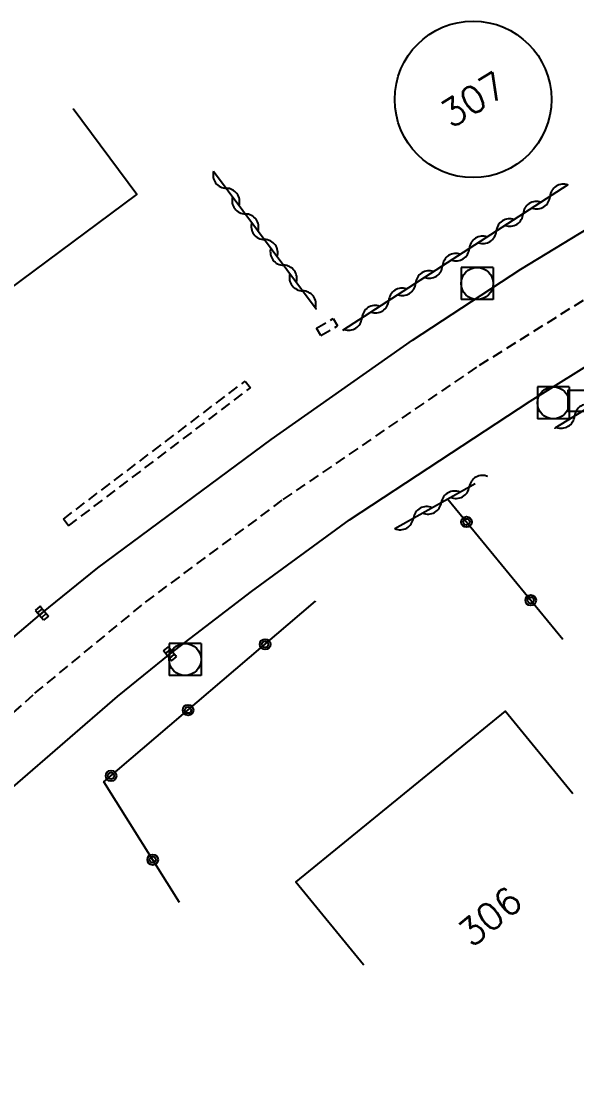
# Model space of a CAD drawing. Header units: millimetres. Extents: x 133016 to 134000, y 142000 to 143000.
# Drawn here: x 133377.51 to 133403.56, y 142299.89 to 142349.52 of the extents above; entities that cross this region are included whole.
import ezdxf
from ezdxf.enums import TextEntityAlignment as Align

# ---------------------------------------------------------------- set-up
doc = ezdxf.new("R2010")
doc.units = ezdxf.units.MM
doc.linetypes.add('DASHED', pattern=[0.75, 0.5, -0.25])
doc.layers.get('0').update_dxf_attribs({"linetype": 'CONTINUOUS'})
for name, color, linetype in [('W0001', 6, 'DASHED'), ('W0008', 7, 'CONTINUOUS'), ('W0100', 7, 'CONTINUOUS'), ('W0112', 1, 'DASHED'), ('W0310', 3, 'CONTINUOUS'), ('W0322', 7, 'CONTINUOUS'), ('W0400', 7, 'CONTINUOUS'), ('W0420', 7, 'CONTINUOUS'), ('W0991', 7, 'CONTINUOUS'), ('W1102', 7, 'CONTINUOUS'), ('W1471', 7, 'CONTINUOUS')]:
    doc.layers.add(name, color=color, linetype=linetype)
doc.styles.get("Standard").update_dxf_attribs({"font": 'romans.shx', "width": 0.85})

# ---------------------------------------------------------------- blocks, each defined once
blk = doc.blocks.new('t310o')
at = {"color": 0, "linetype": 'Continuous'}
for centre, start, end in [((-0.5, 0.375), 216.8699, 323.1304), ((0.5, -0.375), 36.8699, 143.1303)]:
    blk.add_arc(centre, 0.625, start, end, dxfattribs=at)
blk = doc.blocks.new('t322o')
at = {"color": 0, "linetype": 'Continuous'}
for radius in [0.25, 0.15]:
    blk.add_circle((0, 0), radius, dxfattribs=at)
blk = doc.blocks.new('T400')
for p, q in [((-0.15, 0.3), (0.15, 0.3)), ((-0.15, -0.25), (-0.15, 0.3)), ((-0.15, 0.15), (0.15, 0.15)), ((-0.15, 0), (0.15, 0)), ((0.15, 0.3), (0.15, -0.25)), ((-0.15, -0.15), (0.15, -0.15)), ((-0.15, -0.25), (-0.15, -0.3)), ((-0.15, -0.3), (0.15, -0.3)), ((0.15, -0.3), (0.15, -0.25))]:
    blk.add_line(p, q)
blk = doc.blocks.new('T420')
for p, q in [((0.75, 0.75), (-0.75, 0.75)), ((-0.75, 0.75), (-0.75, -0.75)), ((0.75, 0.75), (0.75, -0.75)), ((0.75, -0.75), (-0.75, -0.75))]:
    blk.add_line(p, q)
blk.add_ellipse((0, 0), major_axis=(-0.53, 0.53), ratio=1, start_param=3.926991, end_param=10.210176)
blk = doc.blocks.new('T1471')
at = {"color": 0, "linetype": 'Continuous', "flags": 128}
blk.add_lwpolyline([(-0.75, -0.5), (-0.75, 0.5), (0.75, 0.5), (0.75, -0.5), (-0.75, -0.5)], dxfattribs=at)

msp = doc.modelspace()

# ---------------------------------------------------------------- linework, layer by layer
at = {"layer": 'W0001'}
msp.add_lwpolyline([(133298.314, 142262.823), (133304.768, 142264.947), (133311, 142266.764), (133318.644, 142270.241), (133326.256, 142274.118), (133331.708, 142277.386), (133339.108, 142282.346), (133345.882, 142287.617), (133355.344, 142296.191), (133364.168, 142304.662), (133372.162, 142312.525), (133378.148, 142317.978), (133383.336, 142322.254), (133389.795, 142327.07), (133398.998, 142333.37), (133408.988, 142339.64)], dxfattribs=at)
at = {"layer": 'W0008'}
for points in [[(133306.849, 142260.526), (133311.334, 142262.999), (133315.102, 142264.856), (133320.38, 142267.606), (133326.825, 142271.365), (133330.096, 142273.371), (133333.249, 142275.443), (133340.756, 142280.608), (133345.268, 142284.044), (133351.449, 142289.278), (133355.975, 142293.176), (133360.21, 142297.067), (133367.665, 142304.419), (133369.036, 142305.765), (133369.628, 142306.375), (133371.555, 142308.286), (133377.12, 142313.569), (133382.016, 142317.828), (133384.488, 142319.829), (133388.304, 142322.76), (133392.891, 142326.117), (133401.365, 142331.691), (133423.479, 142345.476)], [(133351.73, 142296.498), (133356.259, 142300.569), (133362.01, 142306.223), (133369.173, 142313.374), (133375.213, 142318.973), (133378.474, 142321.735), (133381.106, 142323.869), (133389.225, 142329.88), (133395.857, 142334.541), (133400.935, 142337.872), (133405.275, 142340.517)]]:
    msp.add_lwpolyline(points, dxfattribs=at)
at = {"layer": 'W0100'}
for points in [[(133373.295, 142334.225), (133382.933, 142341.386), (133379.951, 142345.399), (133379.951, 142345.399), (133379.951, 142345.399), (133379.951, 142345.399), (133379.951, 142345.399), (133379.951, 142345.399), (133379.951, 142345.399), (133379.951, 142345.399), (133379.951, 142345.399), (133379.951, 142345.399), (133379.951, 142345.399), (133379.951, 142345.399), (133379.951, 142345.399), (133379.951, 142345.399), (133379.951, 142345.399), (133379.951, 142345.399), (133379.951, 142345.399), (133379.951, 142345.399), (133379.951, 142345.399), (133379.951, 142345.399), (133379.951, 142345.399), (133379.951, 142345.399), (133379.951, 142345.399), (133379.951, 142345.399), (133379.951, 142345.399), (133379.951, 142345.399), (133379.951, 142345.399), (133379.951, 142345.399), (133379.951, 142345.399), (133379.951, 142345.399), (133379.951, 142345.399), (133379.951, 142345.399), (133379.951, 142345.399), (133379.951, 142345.399), (133379.951, 142345.399), (133379.951, 142345.399), (133379.951, 142345.399), (133379.951, 142345.399), (133379.951, 142345.399), (133379.951, 142345.399), (133379.951, 142345.399), (133379.951, 142345.399), (133379.951, 142345.399), (133379.951, 142345.399), (133379.951, 142345.399), (133379.951, 142345.399), (133379.951, 142345.399), (133379.951, 142345.399), (133379.951, 142345.399), (133379.951, 142345.399), (133379.951, 142345.399), (133379.951, 142345.399), (133379.951, 142345.399), (133379.951, 142345.399), (133379.951, 142345.399), (133379.951, 142345.399), (133379.951, 142345.399), (133379.951, 142345.399), (133379.951, 142345.399), (133379.951, 142345.399), (133379.951, 142345.399), (133379.951, 142345.399), (133379.951, 142345.399), (133379.951, 142345.399), (133379.951, 142345.399), (133379.951, 142345.399), (133379.951, 142345.399), (133379.951, 142345.399), (133379.951, 142345.399), (133379.951, 142345.399), (133379.951, 142345.399), (133379.951, 142345.399), (133379.951, 142345.399), (133379.951, 142345.399), (133379.951, 142345.399), (133379.951, 142345.399), (133379.951, 142345.399), (133379.951, 142345.399), (133379.951, 142345.399), (133379.951, 142345.399), (133379.951, 142345.399), (133379.951, 142345.399), (133379.951, 142345.399), (133379.951, 142345.399), (133379.951, 142345.399), (133379.951, 142345.399), (133379.951, 142345.399), (133379.951, 142345.399), (133379.951, 142345.399), (133379.951, 142345.399), (133379.951, 142345.399), (133379.951, 142345.399), (133379.951, 142345.399), (133379.951, 142345.399), (133379.951, 142345.399), (133379.951, 142345.399), (133379.951, 142345.399), (133379.951, 142345.399), (133379.951, 142345.399), (133379.951, 142345.399), (133379.951, 142345.399), (133379.951, 142345.399), (133379.951, 142345.399), (133379.951, 142345.399), (133379.951, 142345.399), (133379.951, 142345.399), (133379.951, 142345.399), (133379.951, 142345.399), (133379.951, 142345.399), (133379.951, 142345.399), (133379.951, 142345.399), (133379.951, 142345.399), (133379.951, 142345.399), (133379.951, 142345.399), (133379.951, 142345.399), (133379.951, 142345.399), (133379.951, 142345.399)], [(133403.364, 142313.267), (133400.201, 142317.14), (133390.387, 142309.127), (133393.549, 142305.254), (133393.549, 142305.254), (133393.549, 142305.254), (133393.549, 142305.254), (133393.549, 142305.254), (133393.549, 142305.254), (133393.549, 142305.254), (133393.549, 142305.254), (133393.549, 142305.254), (133393.549, 142305.254), (133393.549, 142305.254), (133393.549, 142305.254), (133393.549, 142305.254), (133393.549, 142305.254), (133393.549, 142305.254), (133393.549, 142305.254), (133393.549, 142305.254), (133393.549, 142305.254), (133393.549, 142305.254), (133393.549, 142305.254), (133393.549, 142305.254), (133393.549, 142305.254), (133393.549, 142305.254), (133393.549, 142305.254), (133393.549, 142305.254), (133393.549, 142305.254), (133393.549, 142305.254), (133393.549, 142305.254), (133393.549, 142305.254), (133393.549, 142305.254), (133393.549, 142305.254), (133393.549, 142305.254), (133393.549, 142305.254), (133393.549, 142305.254), (133393.549, 142305.254), (133393.549, 142305.254), (133393.549, 142305.254), (133393.549, 142305.254), (133393.549, 142305.254), (133393.549, 142305.254), (133393.549, 142305.254), (133393.549, 142305.254), (133393.549, 142305.254), (133393.549, 142305.254), (133393.549, 142305.254), (133393.549, 142305.254), (133393.549, 142305.254), (133393.549, 142305.254), (133393.549, 142305.254), (133393.549, 142305.254), (133393.549, 142305.254), (133393.549, 142305.254), (133393.549, 142305.254), (133393.549, 142305.254), (133393.549, 142305.254), (133393.549, 142305.254), (133393.549, 142305.254), (133393.549, 142305.254), (133393.549, 142305.254), (133393.549, 142305.254), (133393.549, 142305.254), (133393.549, 142305.254), (133393.549, 142305.254), (133393.549, 142305.254), (133393.549, 142305.254), (133393.549, 142305.254), (133393.549, 142305.254), (133393.549, 142305.254), (133393.549, 142305.254), (133393.549, 142305.254), (133393.549, 142305.254), (133393.549, 142305.254), (133393.549, 142305.254), (133393.549, 142305.254), (133393.549, 142305.254), (133393.549, 142305.254), (133393.549, 142305.254), (133393.549, 142305.254), (133393.549, 142305.254), (133393.549, 142305.254), (133393.549, 142305.254), (133393.549, 142305.254), (133393.549, 142305.254), (133393.549, 142305.254), (133393.549, 142305.254), (133393.549, 142305.254), (133393.549, 142305.254), (133393.549, 142305.254), (133393.549, 142305.254), (133393.549, 142305.254), (133393.549, 142305.254), (133393.549, 142305.254), (133393.549, 142305.254), (133393.549, 142305.254), (133393.549, 142305.254), (133393.549, 142305.254), (133393.549, 142305.254), (133393.549, 142305.254), (133393.549, 142305.254), (133393.549, 142305.254), (133393.549, 142305.254), (133393.549, 142305.254), (133393.549, 142305.254), (133393.549, 142305.254), (133393.549, 142305.254), (133393.549, 142305.254), (133393.549, 142305.254), (133393.549, 142305.254), (133393.549, 142305.254), (133393.549, 142305.254), (133393.549, 142305.254), (133393.549, 142305.254), (133393.549, 142305.254), (133393.549, 142305.254), (133393.549, 142305.254), (133393.549, 142305.254), (133393.549, 142305.254)]]:
    msp.add_lwpolyline(points, dxfattribs=at)
at = {"layer": 'W0112'}
for points in [[(133391.562, 142334.76), (133391.357, 142335.103), (133392.132, 142335.566), (133392.337, 142335.223), (133392.337, 142335.223), (133392.337, 142335.223), (133392.337, 142335.223), (133392.337, 142335.223), (133392.337, 142335.223), (133392.337, 142335.223), (133392.337, 142335.223), (133392.337, 142335.223), (133392.337, 142335.223), (133392.337, 142335.223), (133392.337, 142335.223), (133392.337, 142335.223), (133392.337, 142335.223), (133392.337, 142335.223), (133392.337, 142335.223), (133392.337, 142335.223), (133392.337, 142335.223), (133392.337, 142335.223), (133392.337, 142335.223), (133392.337, 142335.223), (133392.337, 142335.223), (133392.337, 142335.223), (133392.337, 142335.223), (133392.337, 142335.223), (133392.337, 142335.223), (133392.337, 142335.223), (133392.337, 142335.223), (133392.337, 142335.223), (133392.337, 142335.223), (133392.337, 142335.223), (133392.337, 142335.223), (133392.337, 142335.223), (133392.337, 142335.223), (133392.337, 142335.223), (133392.337, 142335.223), (133392.337, 142335.223), (133392.337, 142335.223), (133392.337, 142335.223), (133392.337, 142335.223), (133392.337, 142335.223), (133392.337, 142335.223), (133392.337, 142335.223), (133392.337, 142335.223), (133392.337, 142335.223), (133392.337, 142335.223), (133392.337, 142335.223), (133392.337, 142335.223), (133392.337, 142335.223), (133392.337, 142335.223), (133392.337, 142335.223), (133392.337, 142335.223), (133392.337, 142335.223), (133392.337, 142335.223), (133392.337, 142335.223), (133392.337, 142335.223), (133392.337, 142335.223), (133392.337, 142335.223), (133392.337, 142335.223), (133392.337, 142335.223), (133392.337, 142335.223), (133392.337, 142335.223), (133392.337, 142335.223), (133392.337, 142335.223), (133392.337, 142335.223), (133392.337, 142335.223), (133392.337, 142335.223), (133392.337, 142335.223), (133392.337, 142335.223), (133392.337, 142335.223), (133392.337, 142335.223), (133392.337, 142335.223), (133392.337, 142335.223), (133392.337, 142335.223), (133392.337, 142335.223), (133392.337, 142335.223), (133392.337, 142335.223), (133392.337, 142335.223), (133392.337, 142335.223), (133392.337, 142335.223), (133392.337, 142335.223), (133392.337, 142335.223), (133392.337, 142335.223), (133392.337, 142335.223), (133392.337, 142335.223), (133392.337, 142335.223), (133392.337, 142335.223), (133392.337, 142335.223), (133392.337, 142335.223), (133392.337, 142335.223), (133392.337, 142335.223), (133392.337, 142335.223), (133392.337, 142335.223), (133392.337, 142335.223), (133392.337, 142335.223), (133392.337, 142335.223), (133392.337, 142335.223), (133392.337, 142335.223), (133392.337, 142335.223), (133392.337, 142335.223), (133392.337, 142335.223), (133392.337, 142335.223), (133392.337, 142335.223), (133392.337, 142335.223), (133392.337, 142335.223), (133392.337, 142335.223), (133392.337, 142335.223), (133392.337, 142335.223), (133392.337, 142335.223), (133392.337, 142335.223), (133392.337, 142335.223), (133392.337, 142335.223), (133392.337, 142335.223), (133392.337, 142335.223), (133392.337, 142335.223), (133392.337, 142335.223), (133392.337, 142335.223)], [(133391.562, 142334.76), (133392.337, 142335.223), (133392.337, 142335.223), (133392.337, 142335.223), (133392.337, 142335.223), (133392.337, 142335.223), (133392.337, 142335.223), (133392.337, 142335.223), (133392.337, 142335.223), (133392.337, 142335.223), (133392.337, 142335.223), (133392.337, 142335.223), (133392.337, 142335.223), (133392.337, 142335.223), (133392.337, 142335.223), (133392.337, 142335.223), (133392.337, 142335.223), (133392.337, 142335.223), (133392.337, 142335.223), (133392.337, 142335.223), (133392.337, 142335.223), (133392.337, 142335.223), (133392.337, 142335.223), (133392.337, 142335.223), (133392.337, 142335.223), (133392.337, 142335.223), (133392.337, 142335.223), (133392.337, 142335.223), (133392.337, 142335.223), (133392.337, 142335.223), (133392.337, 142335.223), (133392.337, 142335.223), (133392.337, 142335.223), (133392.337, 142335.223), (133392.337, 142335.223), (133392.337, 142335.223), (133392.337, 142335.223), (133392.337, 142335.223), (133392.337, 142335.223), (133392.337, 142335.223), (133392.337, 142335.223), (133392.337, 142335.223), (133392.337, 142335.223), (133392.337, 142335.223), (133392.337, 142335.223), (133392.337, 142335.223), (133392.337, 142335.223), (133392.337, 142335.223), (133392.337, 142335.223), (133392.337, 142335.223), (133392.337, 142335.223), (133392.337, 142335.223), (133392.337, 142335.223), (133392.337, 142335.223), (133392.337, 142335.223), (133392.337, 142335.223), (133392.337, 142335.223), (133392.337, 142335.223), (133392.337, 142335.223), (133392.337, 142335.223), (133392.337, 142335.223), (133392.337, 142335.223), (133392.337, 142335.223), (133392.337, 142335.223), (133392.337, 142335.223), (133392.337, 142335.223), (133392.337, 142335.223), (133392.337, 142335.223), (133392.337, 142335.223), (133392.337, 142335.223), (133392.337, 142335.223), (133392.337, 142335.223), (133392.337, 142335.223), (133392.337, 142335.223), (133392.337, 142335.223), (133392.337, 142335.223), (133392.337, 142335.223), (133392.337, 142335.223), (133392.337, 142335.223), (133392.337, 142335.223), (133392.337, 142335.223), (133392.337, 142335.223), (133392.337, 142335.223), (133392.337, 142335.223), (133392.337, 142335.223), (133392.337, 142335.223), (133392.337, 142335.223), (133392.337, 142335.223), (133392.337, 142335.223), (133392.337, 142335.223), (133392.337, 142335.223), (133392.337, 142335.223), (133392.337, 142335.223), (133392.337, 142335.223), (133392.337, 142335.223), (133392.337, 142335.223), (133392.337, 142335.223), (133392.337, 142335.223), (133392.337, 142335.223), (133392.337, 142335.223), (133392.337, 142335.223), (133392.337, 142335.223), (133392.337, 142335.223), (133392.337, 142335.223), (133392.337, 142335.223), (133392.337, 142335.223), (133392.337, 142335.223), (133392.337, 142335.223), (133392.337, 142335.223), (133392.337, 142335.223), (133392.337, 142335.223), (133392.337, 142335.223), (133392.337, 142335.223), (133392.337, 142335.223), (133392.337, 142335.223), (133392.337, 142335.223), (133392.337, 142335.223), (133392.337, 142335.223), (133392.337, 142335.223), (133392.337, 142335.223)], [(133379.726, 142325.836), (133379.484, 142326.154), (133388.01, 142332.628), (133388.252, 142332.309), (133388.252, 142332.309), (133388.252, 142332.309), (133388.252, 142332.309), (133388.252, 142332.309), (133388.252, 142332.309), (133388.252, 142332.309), (133388.252, 142332.309), (133388.252, 142332.309), (133388.252, 142332.309), (133388.252, 142332.309), (133388.252, 142332.309), (133388.252, 142332.309), (133388.252, 142332.309), (133388.252, 142332.309), (133388.252, 142332.309), (133388.252, 142332.309), (133388.252, 142332.309), (133388.252, 142332.309), (133388.252, 142332.309), (133388.252, 142332.309), (133388.252, 142332.309), (133388.252, 142332.309), (133388.252, 142332.309), (133388.252, 142332.309), (133388.252, 142332.309), (133388.252, 142332.309), (133388.252, 142332.309), (133388.252, 142332.309), (133388.252, 142332.309), (133388.252, 142332.309), (133388.252, 142332.309), (133388.252, 142332.309), (133388.252, 142332.309), (133388.252, 142332.309), (133388.252, 142332.309), (133388.252, 142332.309), (133388.252, 142332.309), (133388.252, 142332.309), (133388.252, 142332.309), (133388.252, 142332.309), (133388.252, 142332.309), (133388.252, 142332.309), (133388.252, 142332.309), (133388.252, 142332.309), (133388.252, 142332.309), (133388.252, 142332.309), (133388.252, 142332.309), (133388.252, 142332.309), (133388.252, 142332.309), (133388.252, 142332.309), (133388.252, 142332.309), (133388.252, 142332.309), (133388.252, 142332.309), (133388.252, 142332.309), (133388.252, 142332.309), (133388.252, 142332.309), (133388.252, 142332.309), (133388.252, 142332.309), (133388.252, 142332.309), (133388.252, 142332.309), (133388.252, 142332.309), (133388.252, 142332.309), (133388.252, 142332.309), (133388.252, 142332.309), (133388.252, 142332.309), (133388.252, 142332.309), (133388.252, 142332.309), (133388.252, 142332.309), (133388.252, 142332.309), (133388.252, 142332.309), (133388.252, 142332.309), (133388.252, 142332.309), (133388.252, 142332.309), (133388.252, 142332.309), (133388.252, 142332.309), (133388.252, 142332.309), (133388.252, 142332.309), (133388.252, 142332.309), (133388.252, 142332.309), (133388.252, 142332.309), (133388.252, 142332.309), (133388.252, 142332.309), (133388.252, 142332.309), (133388.252, 142332.309), (133388.252, 142332.309), (133388.252, 142332.309), (133388.252, 142332.309), (133388.252, 142332.309), (133388.252, 142332.309), (133388.252, 142332.309), (133388.252, 142332.309), (133388.252, 142332.309), (133388.252, 142332.309), (133388.252, 142332.309), (133388.252, 142332.309), (133388.252, 142332.309), (133388.252, 142332.309), (133388.252, 142332.309), (133388.252, 142332.309), (133388.252, 142332.309), (133388.252, 142332.309), (133388.252, 142332.309), (133388.252, 142332.309), (133388.252, 142332.309), (133388.252, 142332.309), (133388.252, 142332.309), (133388.252, 142332.309), (133388.252, 142332.309), (133388.252, 142332.309), (133388.252, 142332.309), (133388.252, 142332.309), (133388.252, 142332.309), (133388.252, 142332.309), (133388.252, 142332.309), (133388.252, 142332.309), (133388.252, 142332.309)], [(133379.726, 142325.836), (133388.252, 142332.309), (133388.252, 142332.309), (133388.252, 142332.309), (133388.252, 142332.309), (133388.252, 142332.309), (133388.252, 142332.309), (133388.252, 142332.309), (133388.252, 142332.309), (133388.252, 142332.309), (133388.252, 142332.309), (133388.252, 142332.309), (133388.252, 142332.309), (133388.252, 142332.309), (133388.252, 142332.309), (133388.252, 142332.309), (133388.252, 142332.309), (133388.252, 142332.309), (133388.252, 142332.309), (133388.252, 142332.309), (133388.252, 142332.309), (133388.252, 142332.309), (133388.252, 142332.309), (133388.252, 142332.309), (133388.252, 142332.309), (133388.252, 142332.309), (133388.252, 142332.309), (133388.252, 142332.309), (133388.252, 142332.309), (133388.252, 142332.309), (133388.252, 142332.309), (133388.252, 142332.309), (133388.252, 142332.309), (133388.252, 142332.309), (133388.252, 142332.309), (133388.252, 142332.309), (133388.252, 142332.309), (133388.252, 142332.309), (133388.252, 142332.309), (133388.252, 142332.309), (133388.252, 142332.309), (133388.252, 142332.309), (133388.252, 142332.309), (133388.252, 142332.309), (133388.252, 142332.309), (133388.252, 142332.309), (133388.252, 142332.309), (133388.252, 142332.309), (133388.252, 142332.309), (133388.252, 142332.309), (133388.252, 142332.309), (133388.252, 142332.309), (133388.252, 142332.309), (133388.252, 142332.309), (133388.252, 142332.309), (133388.252, 142332.309), (133388.252, 142332.309), (133388.252, 142332.309), (133388.252, 142332.309), (133388.252, 142332.309), (133388.252, 142332.309), (133388.252, 142332.309), (133388.252, 142332.309), (133388.252, 142332.309), (133388.252, 142332.309), (133388.252, 142332.309), (133388.252, 142332.309), (133388.252, 142332.309), (133388.252, 142332.309), (133388.252, 142332.309), (133388.252, 142332.309), (133388.252, 142332.309), (133388.252, 142332.309), (133388.252, 142332.309), (133388.252, 142332.309), (133388.252, 142332.309), (133388.252, 142332.309), (133388.252, 142332.309), (133388.252, 142332.309), (133388.252, 142332.309), (133388.252, 142332.309), (133388.252, 142332.309), (133388.252, 142332.309), (133388.252, 142332.309), (133388.252, 142332.309), (133388.252, 142332.309), (133388.252, 142332.309), (133388.252, 142332.309), (133388.252, 142332.309), (133388.252, 142332.309), (133388.252, 142332.309), (133388.252, 142332.309), (133388.252, 142332.309), (133388.252, 142332.309), (133388.252, 142332.309), (133388.252, 142332.309), (133388.252, 142332.309), (133388.252, 142332.309), (133388.252, 142332.309), (133388.252, 142332.309), (133388.252, 142332.309), (133388.252, 142332.309), (133388.252, 142332.309), (133388.252, 142332.309), (133388.252, 142332.309), (133388.252, 142332.309), (133388.252, 142332.309), (133388.252, 142332.309), (133388.252, 142332.309), (133388.252, 142332.309), (133388.252, 142332.309), (133388.252, 142332.309), (133388.252, 142332.309), (133388.252, 142332.309), (133388.252, 142332.309), (133388.252, 142332.309), (133388.252, 142332.309), (133388.252, 142332.309), (133388.252, 142332.309), (133388.252, 142332.309)]]:
    msp.add_lwpolyline(points, dxfattribs=at)
at = {"layer": 'W0310'}
for points in [[(133386.526, 142342.477), (133391.334, 142336.016), (133391.334, 142336.016), (133391.334, 142336.016), (133391.334, 142336.016), (133391.334, 142336.016), (133391.334, 142336.016), (133391.334, 142336.016), (133391.334, 142336.016), (133391.334, 142336.016), (133391.334, 142336.016), (133391.334, 142336.016), (133391.334, 142336.016), (133391.334, 142336.016), (133391.334, 142336.016), (133391.334, 142336.016), (133391.334, 142336.016), (133391.334, 142336.016), (133391.334, 142336.016), (133391.334, 142336.016), (133391.334, 142336.016), (133391.334, 142336.016), (133391.334, 142336.016), (133391.334, 142336.016), (133391.334, 142336.016), (133391.334, 142336.016), (133391.334, 142336.016), (133391.334, 142336.016), (133391.334, 142336.016), (133391.334, 142336.016), (133391.334, 142336.016), (133391.334, 142336.016), (133391.334, 142336.016), (133391.334, 142336.016), (133391.334, 142336.016), (133391.334, 142336.016), (133391.334, 142336.016), (133391.334, 142336.016), (133391.334, 142336.016), (133391.334, 142336.016), (133391.334, 142336.016), (133391.334, 142336.016), (133391.334, 142336.016), (133391.334, 142336.016), (133391.334, 142336.016), (133391.334, 142336.016), (133391.334, 142336.016), (133391.334, 142336.016), (133391.334, 142336.016), (133391.334, 142336.016), (133391.334, 142336.016), (133391.334, 142336.016), (133391.334, 142336.016), (133391.334, 142336.016), (133391.334, 142336.016), (133391.334, 142336.016), (133391.334, 142336.016), (133391.334, 142336.016), (133391.334, 142336.016), (133391.334, 142336.016), (133391.334, 142336.016), (133391.334, 142336.016), (133391.334, 142336.016), (133391.334, 142336.016), (133391.334, 142336.016), (133391.334, 142336.016), (133391.334, 142336.016), (133391.334, 142336.016), (133391.334, 142336.016), (133391.334, 142336.016), (133391.334, 142336.016), (133391.334, 142336.016), (133391.334, 142336.016), (133391.334, 142336.016), (133391.334, 142336.016), (133391.334, 142336.016), (133391.334, 142336.016), (133391.334, 142336.016), (133391.334, 142336.016), (133391.334, 142336.016), (133391.334, 142336.016), (133391.334, 142336.016), (133391.334, 142336.016), (133391.334, 142336.016), (133391.334, 142336.016), (133391.334, 142336.016), (133391.334, 142336.016), (133391.334, 142336.016), (133391.334, 142336.016), (133391.334, 142336.016), (133391.334, 142336.016), (133391.334, 142336.016), (133391.334, 142336.016), (133391.334, 142336.016), (133391.334, 142336.016), (133391.334, 142336.016), (133391.334, 142336.016), (133391.334, 142336.016), (133391.334, 142336.016), (133391.334, 142336.016), (133391.334, 142336.016)], [(133403.139, 142341.833), (133403.139, 142341.833), (133403.139, 142341.833), (133403.139, 142341.833), (133403.139, 142341.833), (133403.139, 142341.833), (133403.139, 142341.833), (133403.139, 142341.833), (133403.139, 142341.833), (133403.139, 142341.833), (133403.139, 142341.833), (133403.139, 142341.833), (133403.139, 142341.833), (133403.139, 142341.833), (133403.139, 142341.833), (133403.139, 142341.833), (133403.139, 142341.833), (133403.139, 142341.833), (133403.139, 142341.833), (133392.575, 142335.008)], [(133403.139, 142341.833), (133403.139, 142341.833), (133403.139, 142341.833), (133403.139, 142341.833), (133403.139, 142341.833), (133403.139, 142341.833), (133403.139, 142341.833), (133403.139, 142341.833), (133403.139, 142341.833), (133403.139, 142341.833), (133403.139, 142341.833), (133403.139, 142341.833), (133403.139, 142341.833), (133403.139, 142341.833), (133403.139, 142341.833), (133403.139, 142341.833), (133403.139, 142341.833), (133403.139, 142341.833), (133403.139, 142341.833), (133403.139, 142341.833), (133403.139, 142341.833), (133403.139, 142341.833), (133403.139, 142341.833), (133403.139, 142341.833), (133403.139, 142341.833), (133403.139, 142341.833), (133403.139, 142341.833), (133403.139, 142341.833), (133403.139, 142341.833), (133403.139, 142341.833), (133403.139, 142341.833), (133403.139, 142341.833), (133403.139, 142341.833), (133403.139, 142341.833), (133403.139, 142341.833), (133403.139, 142341.833), (133403.139, 142341.833), (133403.139, 142341.833), (133403.139, 142341.833), (133403.139, 142341.833), (133403.139, 142341.833), (133403.139, 142341.833), (133403.139, 142341.833), (133403.139, 142341.833), (133403.139, 142341.833), (133403.139, 142341.833), (133403.139, 142341.833), (133403.139, 142341.833), (133403.139, 142341.833), (133403.139, 142341.833), (133403.139, 142341.833), (133403.139, 142341.833), (133403.139, 142341.833), (133403.139, 142341.833), (133403.139, 142341.833), (133403.139, 142341.833), (133403.139, 142341.833), (133403.139, 142341.833), (133403.139, 142341.833), (133403.139, 142341.833), (133403.139, 142341.833), (133403.139, 142341.833), (133403.139, 142341.833), (133403.139, 142341.833), (133403.139, 142341.833), (133403.139, 142341.833), (133403.139, 142341.833), (133403.139, 142341.833), (133403.139, 142341.833), (133403.139, 142341.833), (133403.139, 142341.833), (133403.139, 142341.833), (133403.139, 142341.833), (133403.139, 142341.833), (133403.139, 142341.833), (133403.139, 142341.833), (133403.139, 142341.833), (133403.139, 142341.833), (133403.139, 142341.833), (133403.139, 142341.833), (133403.139, 142341.833), (133403.139, 142341.833), (133403.139, 142341.833), (133403.139, 142341.833), (133403.139, 142341.833), (133403.139, 142341.833), (133403.139, 142341.833), (133403.139, 142341.833), (133403.139, 142341.833), (133403.139, 142341.833), (133403.139, 142341.833), (133403.139, 142341.833), (133403.139, 142341.833), (133403.139, 142341.833), (133403.139, 142341.833), (133403.139, 142341.833), (133403.139, 142341.833), (133403.139, 142341.833), (133403.139, 142341.833), (133403.139, 142341.833), (133403.139, 142341.833)], [(133412.742, 142336.671), (133402.525, 142330.414), (133402.525, 142330.414), (133402.525, 142330.414), (133402.525, 142330.414), (133402.525, 142330.414), (133402.525, 142330.414), (133402.525, 142330.414), (133402.525, 142330.414), (133402.525, 142330.414), (133402.525, 142330.414), (133402.525, 142330.414), (133402.525, 142330.414), (133402.525, 142330.414), (133402.525, 142330.414), (133402.525, 142330.414), (133402.525, 142330.414), (133402.525, 142330.414), (133402.525, 142330.414), (133402.525, 142330.414), (133402.525, 142330.414), (133402.525, 142330.414), (133402.525, 142330.414), (133402.525, 142330.414), (133402.525, 142330.414), (133402.525, 142330.414), (133402.525, 142330.414), (133402.525, 142330.414), (133402.525, 142330.414), (133402.525, 142330.414), (133402.525, 142330.414), (133402.525, 142330.414), (133402.525, 142330.414), (133402.525, 142330.414), (133402.525, 142330.414), (133402.525, 142330.414), (133402.525, 142330.414), (133402.525, 142330.414), (133402.525, 142330.414), (133402.525, 142330.414), (133402.525, 142330.414), (133402.525, 142330.414), (133402.525, 142330.414), (133402.525, 142330.414), (133402.525, 142330.414), (133402.525, 142330.414), (133402.525, 142330.414), (133402.525, 142330.414), (133402.525, 142330.414), (133402.525, 142330.414), (133402.525, 142330.414), (133402.525, 142330.414), (133402.525, 142330.414), (133402.525, 142330.414), (133402.525, 142330.414), (133402.525, 142330.414), (133402.525, 142330.414), (133402.525, 142330.414), (133402.525, 142330.414), (133402.525, 142330.414), (133402.525, 142330.414), (133402.525, 142330.414), (133402.525, 142330.414), (133402.525, 142330.414), (133402.525, 142330.414), (133402.525, 142330.414), (133402.525, 142330.414), (133402.525, 142330.414), (133402.525, 142330.414), (133402.525, 142330.414), (133402.525, 142330.414), (133402.525, 142330.414), (133402.525, 142330.414), (133402.525, 142330.414), (133402.525, 142330.414), (133402.525, 142330.414), (133402.525, 142330.414), (133402.525, 142330.414), (133402.525, 142330.414), (133402.525, 142330.414), (133402.525, 142330.414), (133402.525, 142330.414), (133402.525, 142330.414), (133402.525, 142330.414), (133402.525, 142330.414), (133402.525, 142330.414), (133402.525, 142330.414), (133402.525, 142330.414), (133402.525, 142330.414), (133402.525, 142330.414), (133402.525, 142330.414), (133402.525, 142330.414), (133402.525, 142330.414), (133402.525, 142330.414), (133402.525, 142330.414), (133402.525, 142330.414), (133402.525, 142330.414), (133402.525, 142330.414), (133402.525, 142330.414), (133402.525, 142330.414)], [(133391.334, 142336.016), (133391.334, 142336.016), (133391.334, 142336.016), (133391.334, 142336.016), (133391.334, 142336.016), (133391.334, 142336.016), (133391.334, 142336.016), (133391.334, 142336.016), (133391.334, 142336.016), (133391.334, 142336.016), (133391.334, 142336.016), (133391.334, 142336.016), (133391.334, 142336.016), (133391.334, 142336.016), (133391.334, 142336.016), (133391.334, 142336.016), (133391.334, 142336.016), (133391.334, 142336.016), (133391.334, 142336.016), (133391.334, 142336.016)], [(133402.525, 142330.414), (133402.525, 142330.414), (133402.525, 142330.414), (133402.525, 142330.414), (133402.525, 142330.414), (133402.525, 142330.414), (133402.525, 142330.414), (133402.525, 142330.414), (133402.525, 142330.414), (133402.525, 142330.414), (133402.525, 142330.414), (133402.525, 142330.414), (133402.525, 142330.414), (133402.525, 142330.414), (133402.525, 142330.414), (133402.525, 142330.414), (133402.525, 142330.414), (133402.525, 142330.414), (133402.525, 142330.414), (133402.525, 142330.414)], [(133395.021, 142325.708), (133395.021, 142325.708), (133395.021, 142325.708), (133395.021, 142325.708), (133395.021, 142325.708), (133395.021, 142325.708), (133395.021, 142325.708), (133395.021, 142325.708), (133395.021, 142325.708), (133395.021, 142325.708), (133395.021, 142325.708), (133395.021, 142325.708), (133395.021, 142325.708), (133395.021, 142325.708), (133395.021, 142325.708), (133395.021, 142325.708), (133395.021, 142325.708), (133395.021, 142325.708), (133395.021, 142325.708), (133398.794, 142327.817)], [(133395.021, 142325.708), (133395.021, 142325.708), (133395.021, 142325.708), (133395.021, 142325.708), (133395.021, 142325.708), (133395.021, 142325.708), (133395.021, 142325.708), (133395.021, 142325.708), (133395.021, 142325.708), (133395.021, 142325.708), (133395.021, 142325.708), (133395.021, 142325.708), (133395.021, 142325.708), (133395.021, 142325.708), (133395.021, 142325.708), (133395.021, 142325.708), (133395.021, 142325.708), (133395.021, 142325.708), (133395.021, 142325.708), (133395.021, 142325.708), (133395.021, 142325.708), (133395.021, 142325.708), (133395.021, 142325.708), (133395.021, 142325.708), (133395.021, 142325.708), (133395.021, 142325.708), (133395.021, 142325.708), (133395.021, 142325.708), (133395.021, 142325.708), (133395.021, 142325.708), (133395.021, 142325.708), (133395.021, 142325.708), (133395.021, 142325.708), (133395.021, 142325.708), (133395.021, 142325.708), (133395.021, 142325.708), (133395.021, 142325.708), (133395.021, 142325.708), (133395.021, 142325.708), (133395.021, 142325.708), (133395.021, 142325.708), (133395.021, 142325.708), (133395.021, 142325.708), (133395.021, 142325.708), (133395.021, 142325.708), (133395.021, 142325.708), (133395.021, 142325.708), (133395.021, 142325.708), (133395.021, 142325.708), (133395.021, 142325.708), (133395.021, 142325.708), (133395.021, 142325.708), (133395.021, 142325.708), (133395.021, 142325.708), (133395.021, 142325.708), (133395.021, 142325.708), (133395.021, 142325.708), (133395.021, 142325.708), (133395.021, 142325.708), (133395.021, 142325.708), (133395.021, 142325.708), (133395.021, 142325.708), (133395.021, 142325.708), (133395.021, 142325.708), (133395.021, 142325.708), (133395.021, 142325.708), (133395.021, 142325.708), (133395.021, 142325.708), (133395.021, 142325.708), (133395.021, 142325.708), (133395.021, 142325.708), (133395.021, 142325.708), (133395.021, 142325.708), (133395.021, 142325.708), (133395.021, 142325.708), (133395.021, 142325.708), (133395.021, 142325.708), (133395.021, 142325.708), (133395.021, 142325.708), (133395.021, 142325.708), (133395.021, 142325.708), (133395.021, 142325.708), (133395.021, 142325.708), (133395.021, 142325.708), (133395.021, 142325.708), (133395.021, 142325.708), (133395.021, 142325.708), (133395.021, 142325.708), (133395.021, 142325.708), (133395.021, 142325.708), (133395.021, 142325.708), (133395.021, 142325.708), (133395.021, 142325.708), (133395.021, 142325.708), (133395.021, 142325.708), (133395.021, 142325.708), (133395.021, 142325.708), (133395.021, 142325.708), (133395.021, 142325.708), (133395.021, 142325.708), (133395.021, 142325.708)]]:
    msp.add_lwpolyline(points, dxfattribs=at)
at = {"layer": 'W0322'}
for points in [[(133402.897, 142320.507), (133397.514, 142327.078), (133397.514, 142327.078), (133397.514, 142327.078), (133397.514, 142327.078), (133397.514, 142327.078), (133397.514, 142327.078), (133397.514, 142327.078), (133397.514, 142327.078), (133397.514, 142327.078), (133397.514, 142327.078), (133397.514, 142327.078), (133397.514, 142327.078), (133397.514, 142327.078), (133397.514, 142327.078), (133397.514, 142327.078), (133397.514, 142327.078), (133397.514, 142327.078), (133397.514, 142327.078), (133397.514, 142327.078), (133397.514, 142327.078), (133397.514, 142327.078), (133397.514, 142327.078), (133397.514, 142327.078), (133397.514, 142327.078), (133397.514, 142327.078), (133397.514, 142327.078), (133397.514, 142327.078), (133397.514, 142327.078), (133397.514, 142327.078), (133397.514, 142327.078), (133397.514, 142327.078), (133397.514, 142327.078), (133397.514, 142327.078), (133397.514, 142327.078), (133397.514, 142327.078), (133397.514, 142327.078), (133397.514, 142327.078), (133397.514, 142327.078), (133397.514, 142327.078), (133397.514, 142327.078), (133397.514, 142327.078), (133397.514, 142327.078), (133397.514, 142327.078), (133397.514, 142327.078), (133397.514, 142327.078), (133397.514, 142327.078), (133397.514, 142327.078), (133397.514, 142327.078), (133397.514, 142327.078), (133397.514, 142327.078), (133397.514, 142327.078), (133397.514, 142327.078), (133397.514, 142327.078), (133397.514, 142327.078), (133397.514, 142327.078), (133397.514, 142327.078), (133397.514, 142327.078), (133397.514, 142327.078), (133397.514, 142327.078), (133397.514, 142327.078), (133397.514, 142327.078), (133397.514, 142327.078), (133397.514, 142327.078), (133397.514, 142327.078), (133397.514, 142327.078), (133397.514, 142327.078), (133397.514, 142327.078), (133397.514, 142327.078), (133397.514, 142327.078), (133397.514, 142327.078), (133397.514, 142327.078), (133397.514, 142327.078), (133397.514, 142327.078), (133397.514, 142327.078), (133397.514, 142327.078), (133397.514, 142327.078), (133397.514, 142327.078), (133397.514, 142327.078), (133397.514, 142327.078), (133397.514, 142327.078), (133397.514, 142327.078), (133397.514, 142327.078), (133397.514, 142327.078), (133397.514, 142327.078), (133397.514, 142327.078), (133397.514, 142327.078), (133397.514, 142327.078), (133397.514, 142327.078), (133397.514, 142327.078), (133397.514, 142327.078), (133397.514, 142327.078), (133397.514, 142327.078), (133397.514, 142327.078), (133397.514, 142327.078), (133397.514, 142327.078), (133397.514, 142327.078), (133397.514, 142327.078), (133397.514, 142327.078), (133397.514, 142327.078), (133397.514, 142327.078)], [(133397.514, 142327.078), (133397.514, 142327.078), (133397.514, 142327.078), (133397.514, 142327.078), (133397.514, 142327.078), (133397.514, 142327.078), (133397.514, 142327.078), (133397.514, 142327.078), (133397.514, 142327.078), (133397.514, 142327.078), (133397.514, 142327.078), (133397.514, 142327.078), (133397.514, 142327.078), (133397.514, 142327.078), (133397.514, 142327.078), (133397.514, 142327.078), (133397.514, 142327.078), (133397.514, 142327.078), (133397.514, 142327.078), (133397.514, 142327.078)], [(133384.934, 142308.158), (133381.382, 142313.818), (133391.311, 142322.3), (133391.311, 142322.3), (133391.311, 142322.3), (133391.311, 142322.3), (133391.311, 142322.3), (133391.311, 142322.3), (133391.311, 142322.3), (133391.311, 142322.3), (133391.311, 142322.3), (133391.311, 142322.3), (133391.311, 142322.3), (133391.311, 142322.3), (133391.311, 142322.3), (133391.311, 142322.3), (133391.311, 142322.3), (133391.311, 142322.3), (133391.311, 142322.3), (133391.311, 142322.3), (133391.311, 142322.3), (133391.311, 142322.3), (133391.311, 142322.3), (133391.311, 142322.3), (133391.311, 142322.3), (133391.311, 142322.3), (133391.311, 142322.3), (133391.311, 142322.3), (133391.311, 142322.3), (133391.311, 142322.3), (133391.311, 142322.3), (133391.311, 142322.3), (133391.311, 142322.3), (133391.311, 142322.3), (133391.311, 142322.3), (133391.311, 142322.3), (133391.311, 142322.3), (133391.311, 142322.3), (133391.311, 142322.3), (133391.311, 142322.3), (133391.311, 142322.3), (133391.311, 142322.3), (133391.311, 142322.3), (133391.311, 142322.3), (133391.311, 142322.3), (133391.311, 142322.3), (133391.311, 142322.3), (133391.311, 142322.3), (133391.311, 142322.3), (133391.311, 142322.3), (133391.311, 142322.3), (133391.311, 142322.3), (133391.311, 142322.3), (133391.311, 142322.3), (133391.311, 142322.3), (133391.311, 142322.3), (133391.311, 142322.3), (133391.311, 142322.3), (133391.311, 142322.3), (133391.311, 142322.3), (133391.311, 142322.3), (133391.311, 142322.3), (133391.311, 142322.3), (133391.311, 142322.3), (133391.311, 142322.3), (133391.311, 142322.3), (133391.311, 142322.3), (133391.311, 142322.3), (133391.311, 142322.3), (133391.311, 142322.3), (133391.311, 142322.3), (133391.311, 142322.3), (133391.311, 142322.3), (133391.311, 142322.3), (133391.311, 142322.3), (133391.311, 142322.3), (133391.311, 142322.3), (133391.311, 142322.3), (133391.311, 142322.3), (133391.311, 142322.3), (133391.311, 142322.3), (133391.311, 142322.3), (133391.311, 142322.3), (133391.311, 142322.3), (133391.311, 142322.3), (133391.311, 142322.3), (133391.311, 142322.3), (133391.311, 142322.3), (133391.311, 142322.3), (133391.311, 142322.3), (133391.311, 142322.3), (133391.311, 142322.3), (133391.311, 142322.3), (133391.311, 142322.3), (133391.311, 142322.3), (133391.311, 142322.3), (133391.311, 142322.3), (133391.311, 142322.3), (133391.311, 142322.3), (133391.311, 142322.3), (133391.311, 142322.3)], [(133391.311, 142322.3), (133391.311, 142322.3), (133391.311, 142322.3), (133391.311, 142322.3), (133391.311, 142322.3), (133391.311, 142322.3), (133391.311, 142322.3), (133391.311, 142322.3), (133391.311, 142322.3), (133391.311, 142322.3), (133391.311, 142322.3), (133391.311, 142322.3), (133391.311, 142322.3), (133391.311, 142322.3), (133391.311, 142322.3), (133391.311, 142322.3), (133391.311, 142322.3), (133391.311, 142322.3), (133391.311, 142322.3), (133391.311, 142322.3)]]:
    msp.add_lwpolyline(points, dxfattribs=at)
at = {"layer": 'W1102'}
msp.add_circle((133398.693, 142345.844), 3.672, dxfattribs=at)

# ---------------------------------------------------------------- block references
at = {"layer": 'W0310'}
for p, rotation in [((133387.123, 142341.675), 306.6551726144889), ((133402.299, 142341.29), 212.864883127283), ((133388.018, 142340.471), 306.6551726144889), ((133401.039, 142340.476), 212.864883127283), ((133399.779, 142339.662), 212.864883127283), ((133388.914, 142339.268), 306.6551726144889), ((133398.519, 142338.848), 212.864883127283), ((133389.809, 142338.065), 306.6551726144889), ((133397.259, 142338.034), 212.864883127283), ((133390.705, 142336.861), 306.6551726144889), ((133395.999, 142337.22), 212.864883127283), ((133394.739, 142336.406), 212.864883127283), ((133393.48, 142335.592), 212.864883127283), ((133403.451, 142330.981), 211.4837864117636), ((133398.513, 142327.66), 29.20400054664423), ((133397.203, 142326.928), 29.20400054664423), ((133395.894, 142326.196), 29.20400054664423)]:
    msp.add_blockref('t310o', p, dxfattribs=dict(at, rotation=rotation))
at = {"layer": 'W0322'}
for p, rotation in [((133398.382, 142326.019), 129.3245111843561), ((133401.392, 142322.344), 129.3245111843561), ((133388.942, 142320.276), 40.50605628589716), ((133385.33, 142317.191), 40.50605628589716), ((133381.719, 142314.106), 40.50605628589716), ((133383.672, 142310.17), 122.1108158552932)]:
    msp.add_blockref('t322o', p, dxfattribs=dict(at, rotation=rotation))
at = {"layer": 'W0400'}
for p, rotation in [((133378.474, 142321.735), 220.2658606868545), ((133384.488, 142319.829), 38.99072066987613)]:
    msp.add_blockref('T400', p, dxfattribs=dict(at, rotation=rotation))
at = {"layer": 'W0420'}
for p in [(133398.886, 142337.204), (133402.454, 142331.608), (133385.189, 142319.566)]:
    msp.add_blockref('T420', p, dxfattribs=at)
at = {"layer": 'W1471'}
msp.add_blockref('T1471', (133403.892, 142331.694), dxfattribs=at)

# ---------------------------------------------------------------- texts
at = {"layer": 'W0991'}
for s, rotation, p in [('307', 32.0171, (133398.693, 142345.844)), ('306', 39.2283, (133399.481, 142307.516))]:
    msp.add_text(s, height=1.25, rotation=rotation, dxfattribs=at).set_placement(p, align=Align.MIDDLE)

doc.saveas('drawing.dxf')
